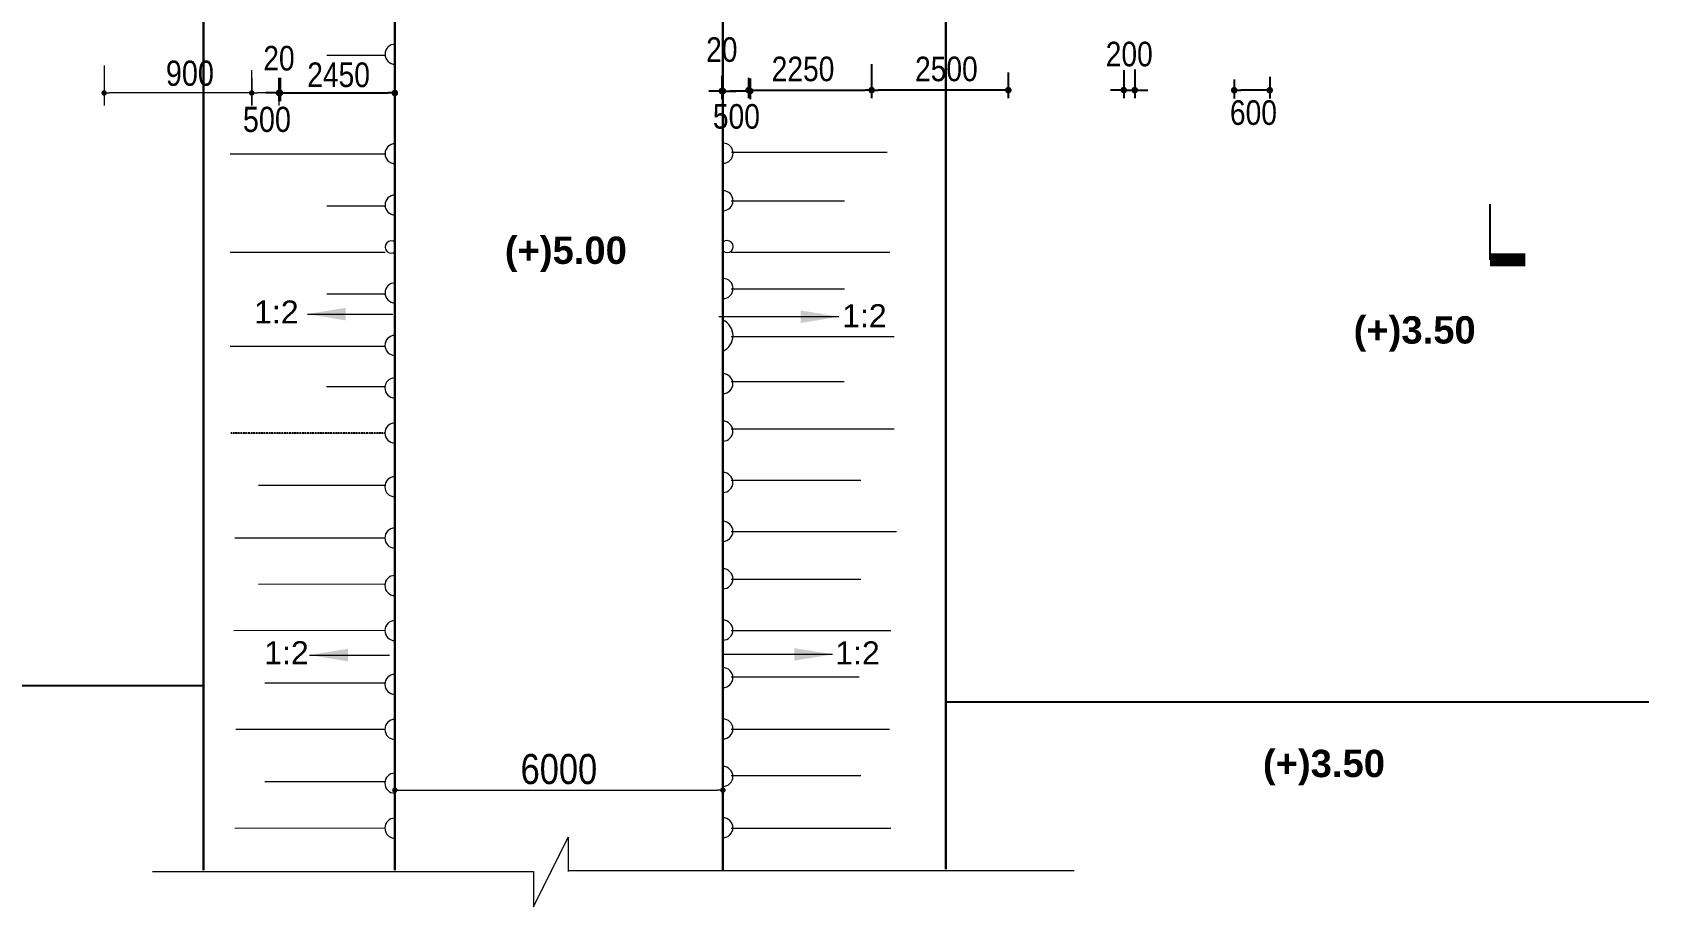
# Model space of a CAD drawing. Extents: x -119161 to 3778985, y -614964 to -30958.
# Drawn here: x 2619757 to 2649324, y -288976 to -272978 of the extents above; entities that cross this region are included whole.
import ezdxf

# ---------------------------------------------------------------- set-up
doc = ezdxf.new("R2010")
doc.units = 0
doc.header["$MEASUREMENT"] = 0
doc.linetypes.add('DASHED', pattern=[0.75, 0.5, -0.25])
doc.layers.get('0').update_dxf_attribs({"linetype": 'CONTINUOUS'})
doc.layers.get('DEFPOINTS').update_dxf_attribs({"linetype": 'CONTINUOUS'})
for name, color, linetype, lineweight in [('Dim', 7, 'CONTINUOUS', 9), ('Dimension', 8, 'CONTINUOUS', 18), ('Grid Line_Outer', 7, 'CONTINUOUS', 5), ('line2', 3, 'CONTINUOUS', 30), ('slop', 8, 'CONTINUOUS', 9)]:
    doc.layers.add(name, color=color, linetype=linetype, lineweight=lineweight)
for name, color, linetype in [('LINE', 7, 'CONTINUOUS'), ('Slope', 8, 'CONTINUOUS'), ('TEXT', 10, 'CONTINUOUS')]:
    doc.layers.add(name, color=color, linetype=linetype)
doc.styles.add('1-2', font='arial.ttf')
doc.styles.add('ARIAL', font='ARIALN.TTF')
doc.styles.add('DIM', font='isocp3.shx')
doc.styles.add('dimText', font='ARIALN.TTF')
doc.dimstyles.new('1-2', dxfattribs={"dimtxt": 240, "dimasz": 360, "dimexe": 120, "dimexo": 120, "dimgap": 24, "dimtad": 1, "dimdec": 0, "dimzin": 3, "dimdsep": 46, "dimtxsty": '1-2', "dimblk": 'DOTSMALL', "dimcen": 0, "dimdle": 120, "dimclrd": 256, "dimclre": 256, "dimclrt": 6, "dimadec": 0, "dimazin": 0, "dimtfac": 0.6, "dimtdec": 0, "dimtofl": 0, "dimtmove": 2, "dimatfit": 3, "dimfxl": 2, "dimfrac": 1, "dimtolj": 1, "dimtzin": 0, "dimlwd": 13, "dimlwe": 13, "dimarcsym": 0})
doc.dimstyles.new('dim_230', dxfattribs={"dimtxt": 460, "dimasz": 460, "dimexe": 230, "dimexo": 100, "dimgap": 100, "dimtad": 1, "dimdec": 0, "dimzin": 0, "dimdsep": 46, "dimtxsty": 'dimText', "dimcen": 0.09, "dimclrd": 256, "dimclre": 256, "dimclrt": 7, "dimadec": 0, "dimazin": 0, "dimtfac": 1, "dimtdec": 0, "dimtofl": 0, "dimtmove": 0, "dimatfit": 3, "dimfxl": 1, "dimtolj": 1, "dimtzin": 0, "dimlwd": -1, "dimlwe": -1, "dimarcsym": 0})
doc.dimstyles.new('dim_240', dxfattribs={"dimtxt": 480, "dimasz": 480, "dimexe": 300, "dimexo": 200, "dimgap": 200, "dimtad": 1, "dimdec": 0, "dimzin": 0, "dimdsep": 46, "dimtxsty": 'DIM', "dimcen": 350, "dimclrd": 5, "dimclre": 5, "dimclrt": 7, "dimadec": 0, "dimazin": 0, "dimtfac": 1, "dimtdec": 0, "dimtmove": 0, "dimatfit": 3, "dimfxl": 20, "dimtolj": 1, "dimtzin": 0, "dimarcsym": 0})

# ---------------------------------------------------------------- blocks, each defined once
blk = doc.blocks.new('_Dot')
at = {"color": 0, "linetype": 'ByBlock', "lineweight": -2}
blk.add_line((-0.5, 0), (-1, 0), dxfattribs=at)
at = {"color": 0, "linetype": 'ByBlock', "const_width": 0.5}
blk.add_lwpolyline([(-0.25, 0, 1), (0.25, 0, 1)], format="xyb", close=True, dxfattribs=at)
blk = doc.blocks.new('*D1809')
at = {"layer": 'DEFPOINTS', "color": 0, "lineweight": -2}
for p in [(2641742, -273740), (2642392, -273694), (2641742, -274038)]:
    blk.add_point(p, dxfattribs=at)
at = {"layer": 'Dim', "color": 5, "lineweight": -2}
for p, q in [((2641742, -273840), (2641742, -274188)), ((2642272, -274038), (2641862, -274038)), ((2642392, -273794), (2642392, -274188))]:
    blk.add_line(p, q, dxfattribs=at)
at = {"layer": 'Dim', "color": 5, "lineweight": -2, "xscale": 120, "yscale": 120, "zscale": 120, "rotation": 180}
blk.add_blockref('_Dot', (2641742, -274038), dxfattribs=at)
at = {"layer": 'Dim', "color": 5, "lineweight": -2, "xscale": 120, "yscale": 120, "zscale": 120}
blk.add_blockref('_Dot', (2642392, -274038), dxfattribs=at)
at = {"layer": 'Dim', "color": 7, "insert": (2642094, -274450), "char_height": 450, "attachment_point": 5, "style": 'dimText'}
blk.add_mtext('\\A1;600', dxfattribs=at)
blk = doc.blocks.new('*D1810')
at = {"layer": 'DEFPOINTS', "color": 0, "lineweight": -2}
for p in [(2639722, -273569), (2639922, -273556), (2639922, -274036)]:
    blk.add_point(p, dxfattribs=at)
at = {"layer": 'Dim', "color": 5, "lineweight": -2}
for p, q in [((2639722, -273669), (2639722, -274186)), ((2639922, -273656), (2639922, -274186)), ((2639602, -274036), (2639482, -274036)), ((2639722, -274036), (2639922, -274036)), ((2640042, -274036), (2640162, -274036))]:
    blk.add_line(p, q, dxfattribs=at)
at = {"layer": 'Dim', "color": 5, "lineweight": -2, "xscale": 120, "yscale": 120, "zscale": 120}
blk.add_blockref('_Dot', (2639722, -274036), dxfattribs=at)
at = {"layer": 'Dim', "color": 5, "lineweight": -2, "xscale": 120, "yscale": 120, "zscale": 120, "rotation": 180}
blk.add_blockref('_Dot', (2639922, -274036), dxfattribs=at)
at = {"layer": 'Dim', "color": 7, "insert": (2639822, -273379), "char_height": 450, "attachment_point": 5, "style": 'dimText'}
blk.add_mtext('\\A1;200', dxfattribs=at)
blk = doc.blocks.new('*D1811')
at = {"layer": 'DEFPOINTS', "color": 0, "lineweight": -2}
for p in [(2632389, -273726), (2632889, -273726), (2632389, -274053)]:
    blk.add_point(p, dxfattribs=at)
at = {"layer": 'Dim', "color": 5, "lineweight": -2}
for p, q in [((2632389, -273826), (2632389, -274203)), ((2632769, -274053), (2632509, -274053)), ((2632889, -273826), (2632889, -274203))]:
    blk.add_line(p, q, dxfattribs=at)
at = {"layer": 'Dim', "color": 5, "lineweight": -2, "xscale": 120, "yscale": 120, "zscale": 120, "rotation": 180}
blk.add_blockref('_Dot', (2632389, -274053), dxfattribs=at)
at = {"layer": 'Dim', "color": 5, "lineweight": -2, "xscale": 120, "yscale": 120, "zscale": 120}
blk.add_blockref('_Dot', (2632889, -274053), dxfattribs=at)
at = {"layer": 'Dim', "color": 7, "insert": (2632636, -274520), "char_height": 450, "attachment_point": 5, "style": 'dimText'}
blk.add_mtext('\\A1;500', dxfattribs=at)
blk = doc.blocks.new('*D1812')
at = {"layer": 'DEFPOINTS', "color": 0, "lineweight": -2}
for p in [(2626388, -273401, 0), (2624288, -273717), (2626388, -274088)]:
    blk.add_point(p, dxfattribs=at)
at = {"layer": 'Dim', "color": 5, "lineweight": -2}
for p, q in [((2626388, -273501), (2626388, -274238)), ((2624288, -273817), (2624288, -274238)), ((2624408, -274088), (2626268, -274088))]:
    blk.add_line(p, q, dxfattribs=at)
at = {"layer": 'Dim', "color": 5, "lineweight": -2, "xscale": 120, "yscale": 120, "zscale": 120, "rotation": 180}
blk.add_blockref('_Dot', (2624288, -274088), dxfattribs=at)
at = {"layer": 'Dim', "color": 5, "lineweight": -2, "xscale": 120, "yscale": 120, "zscale": 120}
blk.add_blockref('_Dot', (2626388, -274088), dxfattribs=at)
at = {"layer": 'Dim', "color": 7, "insert": (2625359, -273758), "char_height": 450, "attachment_point": 5, "style": 'dimText'}
blk.add_mtext('\\A1;2450', dxfattribs=at)
blk = doc.blocks.new('*D1813')
at = {"layer": 'DEFPOINTS', "color": 0, "lineweight": -2}
for p in [(2632369, -273674), (2632389, -273674), (2632389, -274053)]:
    blk.add_point(p, dxfattribs=at)
at = {"layer": 'Dim', "color": 5, "lineweight": -2}
for p, q in [((2632369, -273774), (2632369, -274203)), ((2632389, -273774), (2632389, -274203)), ((2632249, -274053), (2632129, -274053)), ((2632369, -274053), (2632389, -274053)), ((2632509, -274053), (2632629, -274053))]:
    blk.add_line(p, q, dxfattribs=at)
at = {"layer": 'Dim', "color": 5, "lineweight": -2, "xscale": 120, "yscale": 120, "zscale": 120}
blk.add_blockref('_Dot', (2632369, -274053), dxfattribs=at)
at = {"layer": 'Dim', "color": 5, "lineweight": -2, "xscale": 120, "yscale": 120, "zscale": 120, "rotation": 180}
blk.add_blockref('_Dot', (2632389, -274053), dxfattribs=at)
at = {"layer": 'Dim', "color": 7, "insert": (2632369, -273297), "char_height": 450, "attachment_point": 5, "style": 'dimText'}
blk.add_mtext('\\A1;20', dxfattribs=at)
blk = doc.blocks.new('*D1814')
at = {"layer": 'DEFPOINTS', "color": 0, "lineweight": -2}
for p in [(2624268, -273709), (2624288, -273709), (2624288, -274088)]:
    blk.add_point(p, dxfattribs=at)
at = {"layer": 'Dim', "color": 5, "lineweight": -2}
for p, q in [((2624268, -273809), (2624268, -274238)), ((2624288, -273809), (2624288, -274238)), ((2624148, -274088), (2624028, -274088)), ((2624268, -274088), (2624288, -274088)), ((2624408, -274088), (2624528, -274088))]:
    blk.add_line(p, q, dxfattribs=at)
at = {"layer": 'Dim', "color": 5, "lineweight": -2, "xscale": 120, "yscale": 120, "zscale": 120}
blk.add_blockref('_Dot', (2624268, -274088), dxfattribs=at)
at = {"layer": 'Dim', "color": 5, "lineweight": -2, "xscale": 120, "yscale": 120, "zscale": 120, "rotation": 180}
blk.add_blockref('_Dot', (2624288, -274088), dxfattribs=at)
at = {"layer": 'Dim', "color": 7, "insert": (2624268, -273455), "char_height": 450, "attachment_point": 5, "style": 'dimText'}
blk.add_mtext('\\A1;20', dxfattribs=at)
blk = doc.blocks.new('*D1825')
at = {"layer": 'DEFPOINTS', "color": 0, "lineweight": -2, "ltscale": 500}
for p in [(2623769, -273570), (2624269, -273742), (2623769, -274088)]:
    blk.add_point(p, dxfattribs=at)
at = {"layer": 'Dim', "ltscale": 500}
for p, q in [((2623769, -273670), (2623769, -274318)), ((2624269, -273842), (2624269, -274318)), ((2624169, -274088), (2623869, -274088))]:
    blk.add_line(p, q, dxfattribs=at)
at = {"layer": 'Dim', "ltscale": 500, "xscale": 100, "yscale": 100, "zscale": 100, "rotation": 180}
blk.add_blockref('_Dot', (2623769, -274088), dxfattribs=at)
at = {"layer": 'Dim', "ltscale": 500, "xscale": 100, "yscale": 100, "zscale": 100}
blk.add_blockref('_Dot', (2624269, -274088), dxfattribs=at)
at = {"layer": 'Dim', "color": 7, "ltscale": 500, "insert": (2624048, -274574), "char_height": 460, "attachment_point": 5, "style": 'dimText'}
blk.add_mtext('\\A1;500', dxfattribs=at)
blk = doc.blocks.new('*D1826')
at = {"layer": 'DEFPOINTS', "color": 0, "lineweight": -2, "ltscale": 500}
for p in [(2621070, -273487, 0), (2623770, -273718, 0), (2621070, -274088)]:
    blk.add_point(p, dxfattribs=at)
at = {"layer": 'Dim', "ltscale": 500}
for p, q in [((2621070, -273587), (2621070, -274318)), ((2623770, -273818), (2623770, -274318)), ((2623670, -274088), (2621170, -274088))]:
    blk.add_line(p, q, dxfattribs=at)
at = {"layer": 'Dim', "ltscale": 500, "xscale": 100, "yscale": 100, "zscale": 100, "rotation": 180}
blk.add_blockref('_Dot', (2621070, -274088), dxfattribs=at)
at = {"layer": 'Dim', "ltscale": 500, "xscale": 100, "yscale": 100, "zscale": 100}
blk.add_blockref('_Dot', (2623770, -274088), dxfattribs=at)
at = {"layer": 'Dim', "color": 7, "ltscale": 500, "insert": (2622639, -273730), "char_height": 460, "attachment_point": 5, "style": 'dimText'}
blk.add_mtext('\\A1;900', dxfattribs=at)
blk = doc.blocks.new('*D1827')
at = {"layer": 'DEFPOINTS', "color": 0, "lineweight": -2}
for p in [(2635110, -273462), (2632860, -273709), (2635110, -274036)]:
    blk.add_point(p, dxfattribs=at)
at = {"layer": 'Dim', "color": 5, "lineweight": -2}
for p, q in [((2635110, -273562), (2635110, -274186)), ((2632860, -273809), (2632860, -274186)), ((2632980, -274036), (2634990, -274036))]:
    blk.add_line(p, q, dxfattribs=at)
at = {"layer": 'Dim', "color": 5, "lineweight": -2, "xscale": 120, "yscale": 120, "zscale": 120, "rotation": 180}
blk.add_blockref('_Dot', (2632860, -274036), dxfattribs=at)
at = {"layer": 'Dim', "color": 5, "lineweight": -2, "xscale": 120, "yscale": 120, "zscale": 120}
blk.add_blockref('_Dot', (2635110, -274036), dxfattribs=at)
at = {"layer": 'Dim', "color": 7, "insert": (2633855, -273651), "char_height": 450, "attachment_point": 5, "style": 'dimText'}
blk.add_mtext('\\A1;2250', dxfattribs=at)
blk = doc.blocks.new('*D1828')
at = {"layer": 'DEFPOINTS', "color": 0, "lineweight": -2}
for p in [(2635110, -273462), (2637610, -273614), (2635110, -274036)]:
    blk.add_point(p, dxfattribs=at)
at = {"layer": 'Dim', "color": 5, "lineweight": -2}
for p, q in [((2635110, -273562), (2635110, -274186)), ((2637610, -273714), (2637610, -274186)), ((2637490, -274036), (2635230, -274036))]:
    blk.add_line(p, q, dxfattribs=at)
at = {"layer": 'Dim', "color": 5, "lineweight": -2, "xscale": 120, "yscale": 120, "zscale": 120, "rotation": 180}
blk.add_blockref('_Dot', (2635110, -274036), dxfattribs=at)
at = {"layer": 'Dim', "color": 5, "lineweight": -2, "xscale": 120, "yscale": 120, "zscale": 120}
blk.add_blockref('_Dot', (2637610, -274036), dxfattribs=at)
at = {"layer": 'Dim', "color": 7, "insert": (2636477, -273651), "char_height": 450, "attachment_point": 5, "style": 'dimText'}
blk.add_mtext('\\A1;2500', dxfattribs=at)
blk = doc.blocks.new('_DotSmall')
at = {"color": 0, "linetype": 'ByBlock', "const_width": 0.5}
blk.add_lwpolyline([(-0.0625, 0, 1), (0.0625, 0, 1)], format="xyb", close=True, dxfattribs=at)
blk = doc.blocks.new('sec')
at = {"layer": 'TEXT', "color": 5, "const_width": 200}
blk.add_lwpolyline([(0, 0), (0, 537)], dxfattribs=at)
at = {"layer": 'TEXT', "color": 5}
blk.add_lwpolyline([(0, 0), (-848, 0)], dxfattribs=at)
blk = doc.blocks.new('*D1845')
at = {"layer": 'DEFPOINTS', "color": 0, "lineweight": -2, "ltscale": 500}
for p in [(2632389, -286842), (2626389, -287357), (2632389, -287140)]:
    blk.add_point(p, dxfattribs=at)
at = {"layer": 'Dim', "ltscale": 500}
for p, q in [((2626389, -287257), (2626389, -286612)), ((2632389, -287040), (2632389, -286612)), ((2626489, -286842), (2632289, -286842))]:
    blk.add_line(p, q, dxfattribs=at)
at = {"layer": 'Dim', "ltscale": 500, "xscale": 100, "yscale": 100, "zscale": 100, "rotation": 180}
blk.add_blockref('_Dot', (2626389, -286842), dxfattribs=at)
at = {"layer": 'Dim', "ltscale": 500, "xscale": 100, "yscale": 100, "zscale": 100}
blk.add_blockref('_Dot', (2632389, -286842), dxfattribs=at)
at = {"layer": 'Dim', "color": 7, "ltscale": 500, "insert": (2629389, -286461), "char_height": 550, "attachment_point": 5, "style": 'ARIAL'}
blk.add_mtext('\\A1;6000', dxfattribs=at)

msp = doc.modelspace()

# ---------------------------------------------------------------- linework, layer by layer
at = {"color": 5, "linetype": 'DASHED'}
msp.add_line((2626205.3, -280309.6), (2623388.6, -280309.6), dxfattribs=at)
at = {"layer": 'Dimension', "color": 5, "lineweight": 13, "ltscale": 2}
for p, q in [((2626209.9, -273401.2), (2625143.8, -273400)), ((2626208.6, -275206.3), (2623378.4, -275206.3)), ((2632544.1, -275172.7), (2635395.3, -275172.7)), ((2632542.8, -276064.1), (2634612.9, -276064.1)), ((2626209.9, -276159.8), (2625143.8, -276158.6)), ((2626208.5, -277006.5), (2623378.5, -277006.5)), ((2632542.8, -277002.8), (2635445.5, -277002.8)), ((2626209.9, -277767.5), (2625143.8, -277766.3)), ((2632542.8, -277671.8), (2634612.9, -277671.8)), ((2626208.5, -278728.2), (2623378.5, -278728.2)), ((2632542.8, -278540.8), (2635520.8, -278540.8)), ((2632539.6, -279366.9), (2634609.7, -279366.9)), ((2626206.6, -279462.2), (2625140.6, -279463.4)), ((2632539.6, -280235.9), (2635520.1, -280235.9)), ((2632539.6, -281174.6), (2634910.9, -281174.6)), ((2626206.6, -281270.3), (2623894.6, -281271.5)), ((2626205.3, -282231.3), (2623460.4, -282231.3)), ((2632539.6, -282113.3), (2635561.9, -282113.3)), ((2626206.6, -283078), (2623894.6, -283079.2)), ((2632539.6, -282982.3), (2634910.9, -282982.3)), ((2626205.9, -283924.7), (2623443.7, -283926.7)), ((2632539.6, -283921.1), (2635461.5, -283921.1)), ((2626206.6, -284885.7), (2624008.5, -284886.5)), ((2632540.9, -284767.7), (2634884.3, -284767.7)), ((2626205.9, -285732.4), (2623476.9, -285734.4)), ((2632539.6, -285728.8), (2635436.3, -285728.8)), ((2626206.6, -286693.5), (2624008.4, -286694.2)), ((2632540.9, -286575.5), (2634909.4, -286575.5)), ((2626205.9, -287540.2), (2623460.2, -287543.1)), ((2632539.6, -287536.5), (2635461.4, -287536.5))]:
    msp.add_line(p, q, dxfattribs=at)
at = {"layer": 'Dimension', "color": 4, "lineweight": 18, "ltscale": 2}
for p, q in [((2628924.2, -288975.7, 0), (2629560, -287702.4, 0)), ((2629560, -287702.4, 0), (2629561, -288333.5)), ((2621952.6, -288333.5, 0), (2628924.2, -288333.5)), ((2628924.2, -288333.5), (2628924.2, -288975.7, 0)), ((2629561, -288316.4), (2638814, -288316.5))]:
    msp.add_line(p, q, dxfattribs=at)
at = {"layer": 'Dimension', "color": 0, "lineweight": 30, "ltscale": 2}
for points in [[(2622886.1, -270562.6), (2622886.1, -288305.6)], [(2636468.1, -270752), (2636468.1, -288288.6)]]:
    msp.add_lwpolyline(points, dxfattribs=at)
at = {"layer": 'Dimension', "color": 5, "lineweight": 13, "ltscale": 2}
for centre, radius, start, end in [((2626391.8, -273378.8), 183.3, 90, 270), ((2626391.8, -275198.7), 183.3, 90, 270), ((2632392.3, -275189.8), 183.3, 270, 90), ((2626391.8, -276137.5), 183.3, 90, 270), ((2632392.3, -276058.8), 183.3, 270, 90), ((2626319, -276906.5), 110.6, 48.87025, 311.12975), ((2632465, -276897.5), 110.6, 228.87025, 131.12975), ((2626391.8, -277745.2), 183.3, 90, 270), ((2632392.3, -277666.5), 183.3, 270, 90), ((2632263.6, -278527.1), 310.6, 294.1958, 65.8042), ((2626390.4, -278705.8), 183.3, 90, 270), ((2626388.5, -279484.5), 183.3, 90, 270), ((2632389.1, -279406.2), 183.3, 270, 90), ((2626388.5, -280309.6), 183.3, 90, 270), ((2632389.1, -280275.3), 183.3, 270, 90), ((2626388.5, -281292.6), 183.3, 90, 270), ((2632389.1, -281214), 183.3, 270, 90), ((2626388.5, -282231.3), 183.3, 90, 270), ((2632389.1, -282108), 183.3, 270, 90), ((2626388.5, -283100.4), 183.3, 90, 270), ((2632389.1, -282977), 183.3, 270, 90), ((2626389.2, -283924.6), 183.3, 90.04259, 270.04259), ((2632389.1, -283915.7), 183.3, 270, 90), ((2626388.5, -284908.1), 183.3, 90, 270), ((2632389.1, -284784.7), 183.3, 270, 90), ((2626389.2, -285732.3), 183.3, 90.04259, 270.04259), ((2632389.1, -285723.5), 183.3, 270, 90), ((2632389.1, -286592.5), 183.3, 270, 90), ((2626388.5, -286715.8), 183.3, 90, 270), ((2626389.2, -287540), 183.3, 90.04259, 270.04259), ((2632389.1, -287531.2), 183.3, 270, 90)]:
    msp.add_arc(centre, radius, start, end, dxfattribs=at)
at = {"layer": 'LINE', "color": 0, "linetype": 'ByBlock', "lineweight": -2}
msp.add_line((2649323.7, -285231.9), (2636468.1, -285231.9), dxfattribs=at)
at = {"layer": 'line2', "color": 3}
for points in [[(2626392.1, -245246.6), (2626387.7, -288305.6)], [(2632389.1, -245246.6), (2632389.1, -288305.6)]]:
    msp.add_lwpolyline(points, dxfattribs=at)
at = {"layer": 'Slope', "ltscale": 50}
for p, q in [((2622886.6, -288305.6, 0), (2622886.6, -279418.8)), ((2622886.1, -284937.5), (2610185, -284937.5))]:
    msp.add_line(p, q, dxfattribs=at)

# ---------------------------------------------------------------- block references
at = {"layer": 'slop', "xscale": 1.200000000186265, "yscale": 1.200000000186265, "zscale": 1.199999999999818, "rotation": 270}
msp.add_blockref('sec', (2646423.4, -277141.8), dxfattribs=at)

# ---------------------------------------------------------------- texts
at = {"layer": 'Dimension', "color": 0, "lineweight": 13, "ltscale": 2, "char_height": 500, "attachment_point": 5, "style": '1-2'}
for s, insert, width in [('{\\fArial|b1|i0|c0|p34;\\C6;(+)5.00}', (2629516.3, -277040.9, 0), 2351.861), ('{\\fArial|b1|i0|c0|p34;\\C6;(+)3.50}', (2645043.4, -278498.1), 1832.552), ('{\\fArial|b1|i0|c0|p34;\\C6;(+)3.50}', (2643384, -286430.3), 1832.552)]:
    msp.add_mtext(s, dxfattribs=dict(at, insert=insert, width=width))
at = {"layer": 'Dimension', "color": 0, "lineweight": 13, "ltscale": 2, "char_height": 420, "attachment_point": 5, "style": '1-2'}
for insert in [(2624220.7, -278094.7, 0), (2634977.1, -278163), (2624405.5, -284328.7), (2634851.1, -284331.8, 0)]:
    msp.add_mtext('1:2', dxfattribs=dict(at, insert=insert))

# ---------------------------------------------------------------- dimensions: what is measured, and where the dimension line sits
at = {"layer": 'Dim'}
for base, p1, p2, picture, middle in [((2624287.8, -274087.6, 0), (2624267.8, -273709.3, 0), (2624287.8, -273709.3, 0), '*D1814', (2624267.8, -273454.8, 0)), ((2632389, -274052.8), (2632369.1, -273674.4), (2632389, -273674.4), '*D1813', (2632369.1, -273297)), ((2639922, -274035.8), (2639722, -273568.8), (2639922, -273556.1), '*D1810', (2639822, -273379.2)), ((2635109.6, -274035.8), (2632859.6, -273708.9), (2635109.6, -273462.3), '*D1827', (2633855, -273651.4))]:
    dim = msp.add_linear_dim(base=base, p1=p1, p2=p2, dimstyle='dim_240', override={"dimtxt": 450, "dimasz": 120, "dimexe": 150, "dimexo": 100, "dimgap": 100, "dimtxsty": 'dimText', "dimblk1": 'Dot', "dimblk2": 'Dot', "dimsah": 1, "dimtmove": 2}, dxfattribs=at)
    dim.commit()
    dim.dimension.update_dxf_attribs({"geometry": picture, "text_midpoint": middle, "dimtype": 160})
at = {"layer": 'Dim', "ltscale": 500}
dim = msp.add_linear_dim(base=(2621070.1, -274087.6, 0), p1=(2623770.4, -273718.4), p2=(2621070.1, -273486.7), text='900', dimstyle='dim_230', override={"dimasz": 100, "dimblk1": 'Dot', "dimblk2": 'Dot', "dimsah": 1, "dimtmove": 2}, dxfattribs=at)
dim.commit()
dim.dimension.update_dxf_attribs({"geometry": '*D1826', "text_midpoint": (2622638.6, -273730.5, 0), "dimtype": 160})
at = {"layer": 'Dim'}
dim = msp.add_linear_dim(base=(2626387.5, -274087.6, 0), p1=(2624287.8, -273717.3, 0), p2=(2626387.5, -273401.4), angle=180, text='2450', dimstyle='dim_240', override={"dimtxt": 450, "dimasz": 120, "dimexe": 150, "dimexo": 100, "dimgap": 100, "dimtxsty": 'dimText', "dimblk1": 'Dot', "dimblk2": 'Dot', "dimsah": 1, "dimtmove": 1}, dxfattribs=at)
dim.commit()
dim.dimension.update_dxf_attribs({"geometry": '*D1812', "text_midpoint": (2625358.6, -274087.6, 0), "dimtype": 160})
for base, p1, p2, picture, middle in [((2635109.6, -274035.8), (2637609.6, -273613.9), (2635109.6, -273462.3), '*D1828', (2636477.1, -273651.4)), ((2632389.1, -274052.8), (2632889.1, -273725.9), (2632389.1, -273725.9), '*D1811', (2632636.2, -274519.9))]:
    dim = msp.add_linear_dim(base=base, p1=p1, p2=p2, angle=180, dimstyle='dim_240', override={"dimtxt": 450, "dimasz": 120, "dimexe": 150, "dimexo": 100, "dimgap": 100, "dimtxsty": 'dimText', "dimblk1": 'Dot', "dimblk2": 'Dot', "dimsah": 1, "dimtmove": 2}, dxfattribs=at)
    dim.commit()
    dim.dimension.update_dxf_attribs({"geometry": picture, "text_midpoint": middle, "dimtype": 160})
at = {"layer": 'Dim', "ltscale": 500}
dim = msp.add_linear_dim(base=(2623768.5, -274087.6), p1=(2624268.5, -273741.6), p2=(2623768.5, -273570.3), angle=180, dimstyle='dim_230', override={"dimasz": 100, "dimblk1": 'Dot', "dimblk2": 'Dot', "dimsah": 1, "dimtmove": 2}, dxfattribs=at)
dim.commit()
dim.dimension.update_dxf_attribs({"geometry": '*D1825', "text_midpoint": (2624048.4, -274573.6), "dimtype": 160})
at = {"layer": 'Dim'}
dim = msp.add_linear_dim(base=(2641742.1, -274037.7), p1=(2642392.1, -273693.9), p2=(2641742.1, -273740.4), text='600', dimstyle='dim_240', override={"dimtxt": 450, "dimasz": 120, "dimexe": 150, "dimexo": 100, "dimgap": 100, "dimtxsty": 'dimText', "dimblk1": 'Dot', "dimblk2": 'Dot', "dimsah": 1, "dimtmove": 2}, dxfattribs=at)
dim.commit()
dim.dimension.update_dxf_attribs({"geometry": '*D1809', "text_midpoint": (2642094.2, -274449.6), "dimtype": 160})
at = {"layer": 'Dim', "ltscale": 500}
dim = msp.add_linear_dim(base=(2632389.1, -286842), p1=(2626389, -287356.7), p2=(2632389.1, -287139.9), dimstyle='dim_230', override={"dimtxt": 550, "dimasz": 100, "dimtxsty": 'ARIAL', "dimblk1": 'Dot', "dimblk2": 'Dot', "dimsah": 1, "dimtmove": 2}, dxfattribs=at)
dim.commit()
dim.dimension.update_dxf_attribs({"geometry": '*D1845', "text_midpoint": (2629389.1, -286461.1)})

# ---------------------------------------------------------------- leaders
at = {"layer": 'Grid Line_Outer', "ltscale": 2}
for points in [[(2624789.6, -278133.4), (2626351.4, -278133.4)], [(2634510.3, -278181.6), (2632317.2, -278181.6)], [(2624828.8, -284372.1), (2626289.9, -284372.1)], [(2634396.9, -284359.2, 0), (2632394.4, -284359.2, 0)]]:
    msp.add_leader(points, dimstyle='1-2', override={"dimasz": 700, "dimgap": 24, "dimtad": 0}, dxfattribs=at)

doc.saveas('drawing.dxf')
